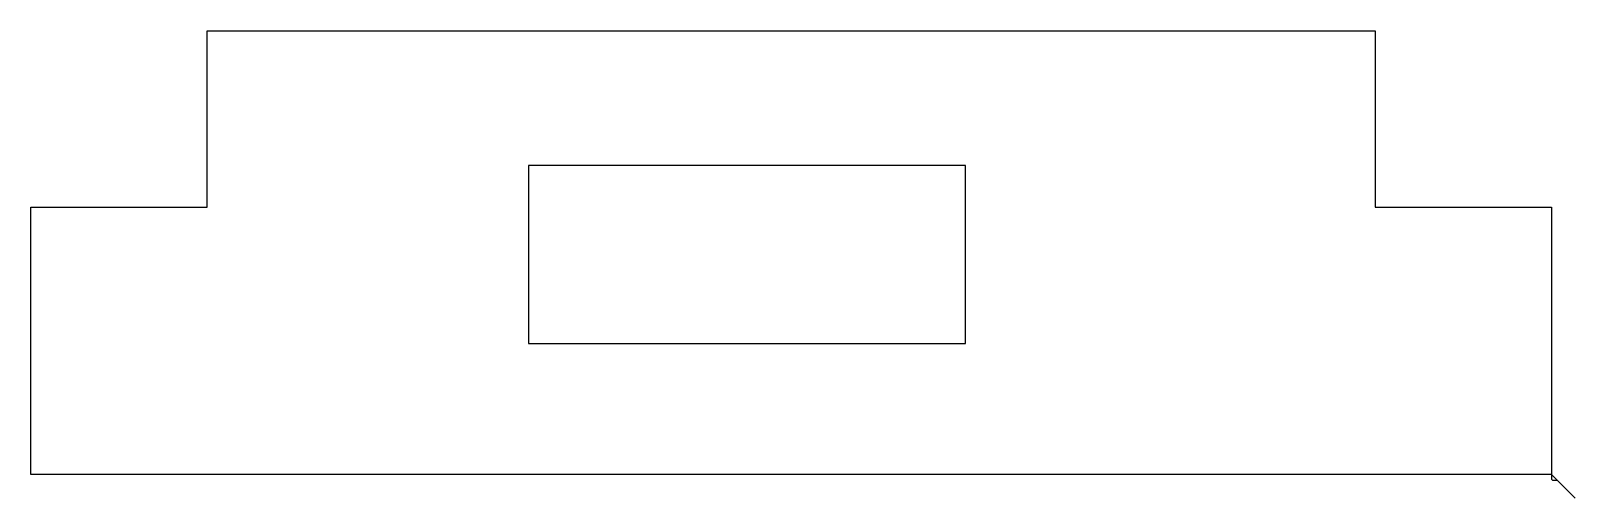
# Model space of a CAD drawing. Extents: x 15 to 777, y 15 to 246.
import ezdxf

# ---------------------------------------------------------------- set-up
doc = ezdxf.new("R2010")
doc.units = 0

msp = doc.modelspace()

# ---------------------------------------------------------------- linework, layer by layer
at = {"layer": 'Layer 0', "color": 1}
for p, q in [((102, 158.699997), (102, 245.699997)), ((102, 245.699997), (678, 245.699997)), ((678, 245.699997), (678, 158.699997)), ((260.5, 179.199997), (260.5, 91.300003)), ((476, 179.199997), (260.5, 179.199997)), ((476, 91.300003), (476, 179.199997)), ((15, 26.700001), (15, 158.699997)), ((15, 158.699997), (102, 158.699997)), ((678, 158.699997), (765, 158.699997)), ((765, 158.699997), (765, 26.700001)), ((260.5, 91.300003), (476, 91.300003)), ((765, 26.700001), (15, 26.700001)), ((776.700012, 15), (765, 26.700001)), ((765, 26.700001), (765, 26.6)), ((765, 26.6), (765, 26.5)), ((765, 26.5), (765, 26.4)), ((765, 26.4), (765, 26.300001)), ((765, 26.300001), (765, 26.200001)), ((765, 26.200001), (765, 26.1)), ((765, 26.1), (765, 26)), ((765, 26), (765, 25.9)), ((765, 25.9), (765, 25.800001)), ((765, 25.800001), (765, 25.700001)), ((765, 25.700001), (765, 25.6)), ((765, 25.6), (765, 25.5)), ((765, 25.5), (765, 25.4)), ((765, 25.4), (765, 25.300001)), ((765, 25.300001), (765, 25.200001)), ((765, 25.200001), (765, 25.1)), ((765, 25.1), (765, 25)), ((765, 25), (765, 24.9)), ((765, 24.9), (765, 24.800001)), ((765, 24.800001), (765, 24.700001)), ((765, 24.700001), (765, 24.6)), ((765, 24.6), (765, 24.5)), ((765, 24.5), (765, 24.4)), ((765, 24.4), (765.100037, 24.300001)), ((765.100037, 24.300001), (765.200012, 24.200001)), ((765.200012, 24.200001), (765.299988, 24.1)), ((765.299988, 24.1), (765.400024, 24)), ((765.400024, 24), (765.5, 23.9)), ((765.5, 23.9), (765.600037, 23.9)), ((765.600037, 23.9), (765.700012, 23.9)), ((765.700012, 23.9), (765.799988, 23.9)), ((765.799988, 23.9), (765.900024, 23.9)), ((765.900024, 23.9), (766, 23.9)), ((766, 23.9), (766.100037, 23.9)), ((766.100037, 23.9), (766.200012, 23.9)), ((766.200012, 23.9), (766.299988, 23.9)), ((766.299988, 23.9), (766.400024, 23.9)), ((766.400024, 23.9), (766.5, 23.9)), ((766.5, 23.9), (766.600037, 23.9)), ((766.600037, 23.9), (766.700012, 23.9)), ((766.700012, 23.9), (766.799988, 23.9)), ((766.799988, 23.9), (766.900024, 23.9)), ((766.900024, 23.9), (767, 23.9)), ((767, 23.9), (767.100037, 23.9)), ((767.100037, 23.9), (767.200012, 23.9)), ((767.200012, 23.9), (767.299988, 23.9)), ((767.299988, 23.9), (767.400024, 23.9)), ((767.400024, 23.9), (767.5, 23.9)), ((767.5, 23.9), (767.600037, 23.9)), ((767.600037, 23.9), (767.799988, 23.9))]:
    msp.add_line(p, q, dxfattribs=at)

doc.saveas('drawing.dxf')
